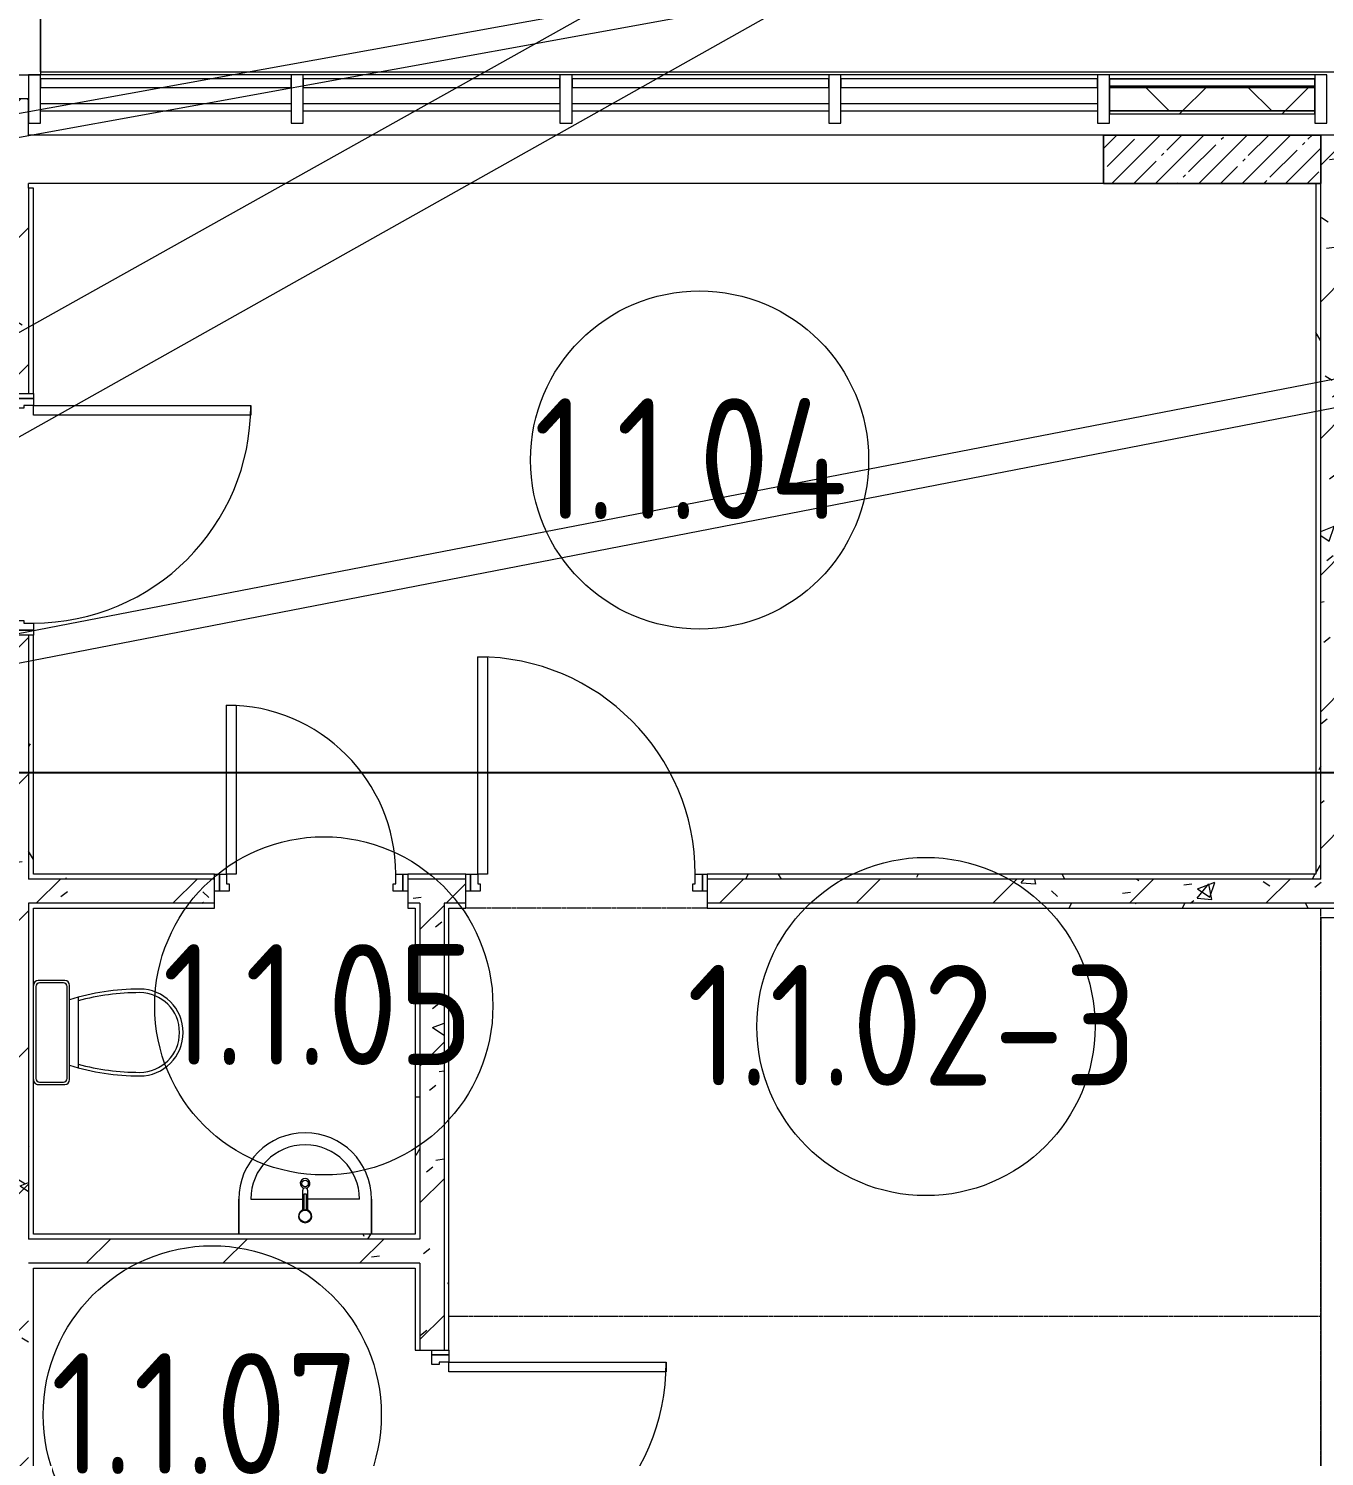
# Model space of a CAD drawing. Header units: millimetres. Extents: x -500089 to 1469082, y -290736 to 166440.
# Drawn here: x 1151754 to 1157119, y -57990 to -52079 of the extents above; entities that cross this region are included whole.
import ezdxf

# ---------------------------------------------------------------- set-up
doc = ezdxf.new("R2010")
doc.units = ezdxf.units.MM
doc.linetypes.add('ASVP_Штриховая_ш3 п1_5', pattern=[4.5, 3, -1.5])
for name, color, linetype, lineweight in [('Витраж', 7, 'Continuous', 0), ('Двери', 7, 'Continuous', 0), ('Линии', 7, 'Continuous', 0), ('Линии разделители', 7, 'ASVP_Штриховая_ш3 п1_5', 0), ('Марки помещений', 7, 'Continuous', 0), ('Несущие колонны', 7, 'Continuous', 0), ('Панели витража', 7, 'Continuous', 0), ('Перекрытие', 7, 'Continuous', 0), ('Сантехника', 7, 'Continuous', 0), ('Стены наружные', 7, 'Continuous', 0), ('Стены несущие', 7, 'Continuous', 0), ('Стены отделка', 7, 'Continuous', 0), ('Стены разрез', 7, 'Continuous', 0), ('Стены штриховка', 7, 'Continuous', 0), ('экспертиза ДУ пояснения', 6, 'Continuous', 0), ('экспертиза условные обозначения', 1, 'Continuous', 0)]:
    doc.layers.add(name, color=color, linetype=linetype, lineweight=lineweight)
doc.styles.add('GOST Common_1', font='', dxfattribs={"width": 0.9, "height": 700})
doc.styles.get('GOST Common_1').set_extended_font_data('GOST Common')
pattern_1 = [(0, (1111853.59, -73570.49), (812.8, 203.2), [67.056, -542.544, 67.056, -542.544, -3251.2]), (0, (1111853.59, -73570.49), (812.8, 203.2), [-1219.2, 67.056, -1152.144, 67.056, -542.544, -1422.4]), (0, (1111853.59, -73570.49), (812.8, 203.2), [-3048, 67.056, -339.344, 67.056, -948.944]), (120, (1112158.39, -73468.89), (-582.3764, 602.30545), [67.056, -542.544, 67.056, -542.544, -3251.2]), (120, (1112158.39, -73468.89), (-582.3764, 602.30545), [-1219.2, 67.056, -1152.144, 67.056, -542.544, -1422.4]), (120, (1112158.39, -73468.89), (-582.3764, 602.30545), [-3048, 67.056, -339.344, 67.056, -948.944]), (240, (1112259.99, -73062.49), (-230.4236, -805.50545), [67.056, -542.544, 67.056, -542.544, -3251.2]), (240, (1112259.99, -73062.49), (-230.4236, -805.50545), [-1219.2, 67.056, -1152.144, 67.056, -542.544, -1422.4]), (240, (1112259.99, -73062.49), (-230.4236, -805.50545), [-3048, 67.056, -339.344, 67.056, -948.944])]
pattern_2 = [(45, (1111853.6, -73570.5), (-282.8427, 282.8427), [])]
pattern_3 = [(50, (1111853.6, -73570.5), (728.7365, -63.756), [76.2, -838.2]), (355, (1111853.6, -73570.5), (-140.972, 764.228), [60.96, -670.56]), (100.451, (1111914.3, -73575.8), (587.77, 700.467), [64.76, -712.36]), (46.184, (1111853.6, -73367.3), (1084.316, -168.171), [114.3, -1257.3]), (96.636, (1111943.9, -73381.3), (949.61, 989.71), [97.14, -1068.54]), (351.184, (1111853.6, -73367.3), (949.62, 989.7), [91.44, -1005.84]), (21, (1111955.2, -73418.1), (606.458, -409.0606), [76.2, -838.2]), (326, (1111955.2, -73418.1), (247.208, 736.753), [60.96, -670.56]), (71.451, (1112005.7, -73452.2), (853.668, 327.685), [64.76, -712.36]), (37.5, (1111853.59, -73570.5), (12.3547, 338.2201), [33.528, -628.904, 33.528, -647.192, -673.1]), (37.5, (1111853.59, -73570.5), (12.3547, 338.2201), [-1343.152, 33.528, -639.572]), (7.5, (1111853.6, -73570.5), (267.279, 400.7221), [33.528, -354.584, 33.528, -613.664, -256.54]), (7.5, (1111853.6, -73570.5), (267.279, 400.7221), [-1035.304, 33.528, -223.012]), (327.5, (1111627.02, -73570.5), (542.3633, -22.9153), [33.528, -220.472, 33.528, -758.952, -1051.56]), (327.5, (1111627.02, -73570.5), (542.3633, -22.9153), [-1046.48, 33.528, -1018.032]), (317.5, (1111525.4, -73570.5), (592.517, 101.707), [33.528, -296.672, 33.528, -492.76, -746.76]), (317.5, (1111525.4, -73570.5), (592.517, 101.707), [-856.488, 33.528, -713.232])]

# ---------------------------------------------------------------- blocks, each defined once
blk = doc.blocks.new('Стены 4 - Стены 2-2655360-З Этаж 01')
at = {"layer": 'Стены разрез'}
for p, q in [((39050, 24300), (39950, 24300)), ((39050, 24300), (39050, 23380)), ((39950, 24300), (39950, 21300)), ((39050, 23380), (39080, 23380)), ((39050, 21300), (39050, 23360)), ((39050, 23360), (39080, 23360)), ((39080, 23380), (39080, 23360)), ((39050, 21300), (39950, 21300))]:
    blk.add_line(p, q, dxfattribs=at)
blk = doc.blocks.new('АР_СОШ_Верзилово_Фасады_rvt-2-З Этаж 01')
at = {"lineweight": 9}
blk.add_blockref('Стены 4 - Стены 2-2655360-З Этаж 01', (0, 0), dxfattribs=at)
blk = doc.blocks.new('ASVP_ДверьДеревянная_1 полотно - Входная_внутр_ 900х2000h_полотно_ Г Пр _850 в чистоте_-4213387-З Этаж 01')
at = {"layer": 'Двери', "lineweight": 18}
for p, q in [((-450, 970), (-410, 970)), ((-450, 70), (-450, 970)), ((-410, 970), (-410, 70)), ((-500, 70), (-480, 70)), ((-500, 0), (-500, 70)), ((-480, 70), (-450, 70)), ((-480, 0), (-480, 70)), ((-480, 70), (-480, 0)), ((-410, 70), (-450, 70)), ((-450, 70), (-450, 30)), ((450, 70), (480, 70)), ((450, 30), (450, 70)), ((480, 70), (480, 0)), ((480, 70), (500, 70)), ((480, 0), (480, 70)), ((500, 70), (500, 0)), ((-480, 0), (-500, 0)), ((-440, 0), (-480, 0)), ((-450, 30), (-440, 30)), ((-440, 30), (-440, 0)), ((440, 30), (450, 30)), ((440, 0), (440, 30)), ((480, 0), (440, 0)), ((500, 0), (480, 0))]:
    blk.add_line(p, q, dxfattribs=at)
at = {"layer": 'Двери'}
blk.add_arc((-450, 70), 900, 0, 90, dxfattribs=at)
blk = doc.blocks.new('ASVP_ДверьДеревянная_1 полотно - Входная_внутр_ 900х2000h_полотно_ Г Пр _850 в чистоте_-4213410-З Этаж 01')
at = {"layer": 'Двери', "lineweight": 18}
for p, q in [((-450, 970), (-410, 970)), ((-450, 70), (-450, 970)), ((-410, 970), (-410, 70)), ((-500, 70), (-480, 70)), ((-500, 0), (-500, 70)), ((-480, 70), (-450, 70)), ((-480, 0), (-480, 70)), ((-480, 70), (-480, 0)), ((-410, 70), (-450, 70)), ((-450, 70), (-450, 30)), ((450, 70), (480, 70)), ((450, 30), (450, 70)), ((480, 70), (480, 0)), ((480, 70), (500, 70)), ((480, 0), (480, 70)), ((500, 70), (500, 0)), ((-480, 0), (-500, 0)), ((-440, 0), (-480, 0)), ((-450, 30), (-440, 30)), ((-440, 30), (-440, 0)), ((440, 30), (450, 30)), ((440, 0), (440, 30)), ((480, 0), (440, 0)), ((500, 0), (480, 0))]:
    blk.add_line(p, q, dxfattribs=at)
at = {"layer": 'Двери'}
blk.add_arc((-450, 70), 900, 0, 90, dxfattribs=at)
blk = doc.blocks.new('ASVP_ДверьДеревянная_1 полотно - Санузел 700х2000h_полотно_ Г Пр _650 в чистоте_-4213424-З Этаж 01')
at = {"layer": 'Двери', "lineweight": 18}
for p, q in [((-350, 770), (-310, 770)), ((-350, 70), (-350, 770)), ((-310, 770), (-310, 70)), ((-400, 70), (-380, 70)), ((-400, 0), (-400, 70)), ((-380, 70), (-350, 70)), ((-380, 0), (-380, 70)), ((-380, 70), (-380, 0)), ((-310, 70), (-350, 70)), ((-350, 70), (-350, 30)), ((350, 70), (380, 70)), ((350, 30), (350, 70)), ((380, 70), (380, 0)), ((380, 70), (400, 70)), ((380, 0), (380, 70)), ((400, 70), (400, 0)), ((-380, 0), (-400, 0)), ((-340, 0), (-380, 0)), ((-350, 30), (-340, 30)), ((-340, 30), (-340, 0)), ((340, 30), (350, 30)), ((340, 0), (340, 30)), ((380, 0), (340, 0)), ((400, 0), (380, 0))]:
    blk.add_line(p, q, dxfattribs=at)
at = {"layer": 'Двери'}
blk.add_arc((-350, 70), 700, 0, 90, dxfattribs=at)
blk = doc.blocks.new('ASVP_2D_Раковина - Раковина 550х420-3413900-З Этаж 01')
at = {"layer": 'Сантехника'}
for p, q in [((-119.1, 170.6), (-119.1, 251.9)), ((-99.1, 251.9), (-99.1, 170.6)), ((-384.1, 215), (-384.1, 70)), ((-384.1, 70), (-384.1, 215)), ((-334.1, 215), (-119.1, 215)), ((-115.1, 236), (-115.1, 169.6)), ((-103.1, 236), (-115.1, 236)), ((-103.1, 169.6), (-103.1, 236)), ((115.9, 215), (-99.1, 215)), ((165.9, 70), (165.9, 215)), ((165.9, 215), (165.9, 70))]:
    blk.add_line(p, q, dxfattribs=at)
for centre, radius in [((-109.1, 280), 13.3), ((-109.1, 145), 24.5)]:
    blk.add_circle(centre, radius, dxfattribs=at)
for centre, radius, start, end in [((-109.1, 215), 275, 360, 180), ((-109.1, 215), 275, 360, 180), ((-109.1, 215), 225, 0, 180), ((-109.1, 280), 20, 284.14377, 255.85623), ((-109.1, 251.9), 10, 0, 180), ((-109.1, 145), 27.5, 102.60426, 77.39774), ((-109.1, 145), 25.3, 76.29328, 103.7089)]:
    blk.add_arc(centre, radius, start, end, dxfattribs=at)
blk = doc.blocks.new('ASVP_2D_Унитаз_Слив - Унитаз для взрослых-3413901-З Этаж 01')
at = {"layer": 'Сантехника'}
for p, q in [((-254.8, 255), (36.7, 255)), ((-324.1, 200), (-324.1, 90)), ((-314.1, 195), (-314.1, 95)), ((85.9, 220), (-304.1, 220)), ((80.9, 210), (-299.1, 210)), ((95.9, 95), (95.9, 195)), ((105.9, 90), (105.9, 200)), ((-299.1, 80), (80.9, 80))]:
    blk.add_line(p, q, dxfattribs=at)
for centre, radius, start, end in [((-109.1, 510), 180, 90, 180), ((-109.1, 510), 165, 90, 180), ((-109.1, 510), 180, 0, 90), ((-109.1, 510), 165, 0, 90), ((676.9, 510), 966, 180, 197.47018), ((691.9, 510), 966, 180, 195.30619), ((-910.1, 510), 966, 344.69381, 0), ((-895.1, 510), 966, 342.52982, 0), ((-304.1, 200), 20, 90, 180), ((-299.1, 195), 15, 90, 180), ((80.9, 195), 15, 360, 90), ((85.9, 200), 20, 360, 90), ((-304.1, 90), 20, 180, 270), ((-299.1, 95), 15, 180, 270), ((80.9, 95), 15, 270, 0), ((85.9, 90), 20, 270, 360)]:
    blk.add_arc(centre, radius, start, end, dxfattribs=at)
blk = doc.blocks.new('ADSK_КолоннаЖБ_Прямоугольная - 200x900 мм-V303-З Этаж 01')
at = {"layer": 'Несущие колонны'}
h = blk.add_hatch(dxfattribs=at)
h.set_pattern_fill('FP_90', color=256, style=0, pattern_type=2)
h.set_pattern_definition([(45, (-44800, -20950), (-89.80256, 89.80256), []), (45, (-44710.2, -20950), (-89.80256, 89.80256), [158.75, -31.75, 13.411, -18.339])])
h.paths.add_polyline_path([(-450, -100), (450, -100), (450, 100), (-450, 100)], flags=0)
at = {"layer": 'Несущие колонны', "lineweight": 18}
for p, q in [((-450, -100), (-450, 100)), ((-450, 100), (450, 100)), ((450, 100), (-450, 100)), ((-450, 100), (-450, -100)), ((450, 100), (450, -100)), ((450, -100), (450, 100)), ((450, -100), (-450, -100)), ((-450, -100), (450, -100))]:
    blk.add_line(p, q, dxfattribs=at)
blk = doc.blocks.new('Прямоугольный импост - 50х200 мм Серый-3660483-З Этаж 01')
at = {"layer": 'Витраж', "lineweight": 18}
for p, q in [((0, 165), (-50, 165)), ((-50, 165), (-50, -35)), ((0, -35), (0, 165)), ((-50, -35), (0, -35))]:
    blk.add_line(p, q, dxfattribs=at)
blk = doc.blocks.new('Прямоугольный импост - 50х200 мм Серый-V395-З Этаж 01')
at = {"layer": 'Витраж', "lineweight": 18}
for p, q in [((-25, 165), (25, 165)), ((-25, -35), (-25, 165)), ((25, 165), (25, -35)), ((25, -35), (-25, -35))]:
    blk.add_line(p, q, dxfattribs=at)
blk = doc.blocks.new('Прямоугольный импост - 50х120 мм Серый-4343545-З Этаж 01')
at = {"layer": 'Витраж'}
for p, q in [((40987.5, 21300), (39950, 21300)), ((40987.5, 21180), (39950, 21180))]:
    blk.add_line(p, q, dxfattribs=at)
blk = doc.blocks.new('Прямоугольный импост - 50х120 мм Серый-4343546-З Этаж 01')
at = {"layer": 'Витраж'}
for p, q in [((42100, 21300), (41037.5, 21300)), ((42100, 21180), (41037.5, 21180))]:
    blk.add_line(p, q, dxfattribs=at)
blk = doc.blocks.new('Прямоугольный импост - 50х120 мм Серый-3586399-З Этаж 01')
at = {"layer": 'Витраж'}
blk.add_line((45225, 21300), (44375, 21300), dxfattribs=at)
blk = doc.blocks.new('Системная панель - ASVP_Cтеклопакет Двухкамерный_36 мм-4343549-З Этаж 01')
at = {"layer": 'Панели витража', "lineweight": 18}
for p, q in [((518.7, 18), (-518.7, 18)), ((-518.7, 18), (-518.7, -18)), ((518.7, -18), (518.7, 18)), ((-518.7, -18), (518.7, -18))]:
    blk.add_line(p, q, dxfattribs=at)
blk = doc.blocks.new('Системная панель - ASVP_Cтеклопакет Двухкамерный_36 мм-4343550-З Этаж 01')
at = {"layer": 'Панели витража', "lineweight": 18}
for p, q in [((531.25, 18), (-531.25, 18)), ((-531.25, 18), (-531.25, -18)), ((531.25, -18), (531.25, 18)), ((-531.25, -18), (531.25, -18))]:
    blk.add_line(p, q, dxfattribs=at)
blk = doc.blocks.new('M_Glazed Pane_Stemalit_Minvata - Непрозрачное с минватой _пожрассечка_ 38-4343481-З Этаж 01')
at = {"layer": 'Панели витража'}
h = blk.add_hatch(dxfattribs=at)
h.set_pattern_fill('FP_227', color=256, style=0, pattern_type=2)
h.set_pattern_definition([(45, (-44800, -21265), (-212.132, 212.132), []), (135, (-44800, -21265), (-212.132, -212.132), [])])
h.paths.add_polyline_path([(142.7, -115), (425, -115), (425, -18), (-425, -18), (-425, -115)], flags=0)
h = blk.add_hatch(dxfattribs=at)
h.set_pattern_fill('FP_226', color=256, style=0, pattern_type=2)
h.set_pattern_definition([(45, (-44800, -21265), (-212.132, 212.132), [])])
h.paths.add_polyline_path([(-425, -127.5), (425, -127.5), (425, -115), (-425, -115)], flags=0)
for p, q in [((-425, 18), (425, 18)), ((425, 18), (-425, 18)), ((-425, 18), (-425, -13)), ((425, -13), (425, 18)), ((425, -13), (-425, -13)), ((-425, -13), (-425, -18)), ((-425, -13), (425, -13)), ((-425, -18), (425, -18)), ((425, -18), (425, -13))]:
    blk.add_line(p, q, dxfattribs=at)
at = {"layer": 'Панели витража', "lineweight": 18}
for p, q in [((425, -18), (-425, -18)), ((-425, -18), (-425, -115)), ((425, -115), (425, -18)), ((425, -115), (-425, -115)), ((-425, -115), (-425, -127.5)), ((-425, -115), (425, -115)), ((425, -127.5), (425, -115)), ((-425, -127.5), (425, -127.5))]:
    blk.add_line(p, q, dxfattribs=at)
blk = doc.blocks.new('ASVP_Марка_Помещение_ОдноЗначение - Номер-684784-З Этаж 01')
at = {"layer": 'Марки помещений'}
blk.add_circle((0, 0), 3.5, dxfattribs=at)

msp = doc.modelspace()

# ---------------------------------------------------------------- hatches: boundary and pattern name
at = {"layer": 'Стены штриховка'}
h = msp.add_hatch(dxfattribs=at)
h.set_pattern_fill('FP_32', color=256, style=0, pattern_type=2)
h.set_pattern_definition([(45, (1111853.59, -73570.49), (-141.42136, 141.42136), []), (135, (1111853.59, -73570.49), (-141.42136, -141.42136), [])])
h.paths.add_polyline_path([(1112403.585, -52520.488), (1121153.585, -52520.488), (1121153.585, -52370.488), (1112403.585, -52370.488), (1112403.585, -52516.592)], flags=0)
h.paths.add_polyline_path([(1166803.966, -52520.488), (1167353.585, -52520.488), (1167353.585, -52370.488), (1166353.585, -52370.488), (1166353.585, -52520.488), (1166703.585, -52520.488)], flags=0)
h.paths.add_polyline_path([(1131253.585, -52520.488), (1131253.585, -52370.488), (1130353.585, -52370.488), (1130353.585, -52520.488), (1131103.585, -52520.488)], flags=0)
h.paths.add_polyline_path([(1134603.585, -52520.488), (1138353.585, -52520.488), (1138353.585, -52370.488), (1134603.585, -52370.488), (1134603.585, -52514.606)], flags=0)
h.paths.add_polyline_path([(1165753.585, -52520.488), (1165753.585, -52370.488), (1165253.585, -52370.488), (1165253.585, -52520.488), (1165691.992, -52520.488)], flags=0)
h.paths.add_polyline_path([(1148253.585, -52520.488), (1151753.585, -52520.488), (1151753.585, -52370.488), (1148253.585, -52370.488), (1148253.585, -52420.488)], flags=0)
h.paths.add_polyline_path([(1164653.585, -52520.488), (1164653.585, -52370.488), (1164153.585, -52370.488), (1164153.585, -52520.488), (1164580.018, -52520.488)], flags=0)
h.paths.add_polyline_path([(1161552.335, -52520.488), (1162603.585, -52520.488), (1162603.585, -52370.488), (1161552.335, -52370.488), (1161552.335, -52420.488)], flags=0)
h = msp.add_hatch(dxfattribs=at)
h.set_pattern_fill('FP_201', color=256, style=0, pattern_type=2)
h.set_pattern_definition(pattern_2)
h.paths.add_polyline_path([(1157103.585, -55600.488), (1157203.585, -55600.488), (1157203.585, -52520.488), (1157103.585, -52520.488), (1157103.585, -55580.488)], flags=0)
h = msp.add_hatch(dxfattribs=at)
h.set_pattern_fill('FP_31', color=256, style=0, pattern_type=2)
h.set_pattern_definition(pattern_3)
h.paths.add_polyline_path([(1157103.585, -55600.488), (1157203.585, -55600.488), (1157203.585, -52520.488), (1157103.585, -52520.488), (1157103.585, -55580.488)], flags=0)
h = msp.add_hatch(dxfattribs=at)
h.set_pattern_fill('FP_201', color=256, style=0, pattern_type=2)
h.set_pattern_definition(pattern_2)
h.paths.add_polyline_path([(1151753.585, -58040.488), (1151753.585, -54590.488), (1151653.585, -54590.488), (1151653.585, -58040.488)], flags=0)
h.paths.add_polyline_path([(1151653.585, -53590.488), (1151753.585, -53590.488), (1151753.585, -52720.488), (1151653.585, -52720.488), (1151653.585, -52740.488)], flags=0)
h = msp.add_hatch(dxfattribs=at)
h.set_pattern_fill('FP_31', color=256, style=0, pattern_type=2)
h.set_pattern_definition(pattern_3)
h.paths.add_polyline_path([(1151753.585, -58040.488), (1151753.585, -54590.488), (1151653.585, -54590.488), (1151653.585, -58040.488)], flags=0)
h.paths.add_polyline_path([(1151653.585, -53590.488), (1151753.585, -53590.488), (1151753.585, -52720.488), (1151653.585, -52720.488), (1151653.585, -52740.488)], flags=0)
h = msp.add_hatch(dxfattribs=at)
h.set_pattern_fill('FP_174', color=256, style=0, pattern_type=2)
h.set_pattern_definition(pattern_1)
h.paths.add_polyline_path([(1157083.585, -55580.488), (1157103.585, -55580.488), (1157103.585, -52720.488), (1157083.585, -52720.488), (1157083.585, -55569.211)], flags=0)
h = msp.add_hatch(dxfattribs=at)
h.set_pattern_fill('FP_174', color=256, style=0, pattern_type=2)
h.set_pattern_definition(pattern_1)
h.paths.add_polyline_path([(1151773.585, -58060.488), (1151773.585, -57190.488), (1151753.585, -57190.488), (1151753.585, -58060.488)], flags=0)
h.paths.add_polyline_path([(1151773.585, -57090.488), (1151773.585, -55700.488), (1151753.585, -55700.488), (1151753.585, -57090.488), (1151766.919, -57090.488)], flags=0)
h.paths.add_polyline_path([(1151753.585, -55600.488), (1151773.585, -55600.488), (1151773.585, -54590.488), (1151753.585, -54590.488), (1151753.585, -55569.211)], flags=0)
h.paths.add_polyline_path([(1151753.585, -53590.488), (1151773.585, -53590.488), (1151773.585, -52740.488), (1151753.585, -52740.488)], flags=0)
h = msp.add_hatch(dxfattribs=at)
h.set_pattern_fill('FP_201', color=256, style=0, pattern_type=2)
h.set_pattern_definition(pattern_2)
h.paths.add_polyline_path([(1157553.585, -55700.488), (1157553.585, -55600.488), (1154563.585, -55600.488), (1154563.585, -55700.488), (1157203.585, -55700.488)], flags=0)
h.paths.add_polyline_path([(1151753.585, -55700.488), (1152523.585, -55700.488), (1152523.585, -55600.488), (1151753.585, -55600.488)], flags=0)
h.paths.add_polyline_path([(1153323.585, -55700.488), (1153563.585, -55700.488), (1153563.585, -55600.488), (1153323.585, -55600.488), (1153323.585, -55650.488)], flags=0)
h.paths.add_polyline_path([(1159020.203, -55700.488), (1159353.585, -55700.488), (1159353.585, -55600.488), (1159003.585, -55600.488), (1159003.585, -55700.488)], flags=0)
h = msp.add_hatch(dxfattribs=at)
h.set_pattern_fill('FP_31', color=256, style=0, pattern_type=2)
h.set_pattern_definition(pattern_3)
h.paths.add_polyline_path([(1157553.585, -55700.488), (1157553.585, -55600.488), (1154563.585, -55600.488), (1154563.585, -55700.488), (1157203.585, -55700.488)], flags=0)
h.paths.add_polyline_path([(1151753.585, -55700.488), (1152523.585, -55700.488), (1152523.585, -55600.488), (1151753.585, -55600.488)], flags=0)
h.paths.add_polyline_path([(1153323.585, -55700.488), (1153563.585, -55700.488), (1153563.585, -55600.488), (1153323.585, -55600.488), (1153323.585, -55650.488)], flags=0)
h.paths.add_polyline_path([(1159020.203, -55700.488), (1159353.585, -55700.488), (1159353.585, -55600.488), (1159003.585, -55600.488), (1159003.585, -55700.488)], flags=0)
h = msp.add_hatch(dxfattribs=at)
h.set_pattern_fill('FP_174', color=256, style=0, pattern_type=2)
h.set_pattern_definition(pattern_1)
h.paths.add_polyline_path([(1159333.585, -55600.488), (1159253.585, -55580.488), (1159003.585, -55580.488), (1159003.585, -55600.488), (1159253.585, -55600.488)], flags=0)
h.paths.add_polyline_path([(1151773.585, -55600.488), (1152523.585, -55600.488), (1152523.585, -55580.488), (1151773.585, -55580.488)], flags=0)
h.paths.add_polyline_path([(1153323.585, -55600.488), (1153563.585, -55600.488), (1153563.585, -55580.488), (1153323.585, -55580.488)], flags=0)
h.paths.add_polyline_path([(1157223.585, -55600.488), (1157553.585, -55600.488), (1157553.585, -55580.488), (1157203.585, -55580.488), (1157203.585, -55600.488)], flags=0)
h.paths.add_polyline_path([(1154563.585, -55600.488), (1157103.585, -55600.488), (1157103.585, -55580.488), (1154563.585, -55580.488)], flags=0)
h = msp.add_hatch(dxfattribs=at)
h.set_pattern_fill('FP_174', color=256, style=0, pattern_type=2)
h.set_pattern_definition(pattern_1)
h.paths.add_polyline_path([(1151773.585, -55720.488), (1152523.585, -55720.488), (1152523.585, -55700.488), (1151773.585, -55700.488)], flags=0)
h.paths.add_polyline_path([(1159333.585, -55720.488), (1159333.585, -55700.488), (1159003.585, -55700.488), (1159003.585, -55720.488), (1159178.294, -55720.488)], flags=0)
h.paths.add_polyline_path([(1153323.585, -55720.488), (1153373.585, -55720.488), (1153373.585, -55700.488), (1153323.585, -55700.488)], flags=0)
h.paths.add_polyline_path([(1157203.585, -55720.488), (1157553.585, -55720.488), (1157553.585, -55700.488), (1154563.585, -55700.488), (1154563.585, -55720.488), (1157103.585, -55720.488)], flags=0)
h.paths.add_polyline_path([(1153563.585, -55720.488), (1153563.585, -55700.488), (1153473.585, -55700.488), (1153473.585, -55720.488), (1153493.585, -55720.488)], flags=0)
h = msp.add_hatch(dxfattribs=at)
h.set_pattern_fill('FP_174', color=256, style=0, pattern_type=2)
h.set_pattern_definition(pattern_1)
h.paths.add_polyline_path([(1153353.585, -61320.488), (1153373.585, -61320.488), (1153373.585, -59900.488), (1153353.585, -59900.488), (1153353.585, -60050.488)], flags=0)
h.paths.add_polyline_path([(1153373.585, -59800.488), (1153373.585, -58550.488), (1153353.585, -58550.488), (1153353.585, -59800.488)], flags=0)
h.paths.add_polyline_path([(1153373.585, -57550.488), (1153373.585, -57190.488), (1153353.585, -57190.488), (1153353.585, -57550.488)], flags=0)
h.paths.add_polyline_path([(1153373.585, -57090.488), (1153373.585, -55720.488), (1153353.585, -55720.488), (1153353.585, -57090.488)], flags=0)
h = msp.add_hatch(dxfattribs=at)
h.set_pattern_fill('FP_201', color=256, style=0, pattern_type=2)
h.set_pattern_definition(pattern_2)
h.paths.add_polyline_path([(1153473.585, -61340.488), (1153473.585, -58550.488), (1153373.585, -58550.488), (1153373.585, -61340.488)], flags=0)
h.paths.add_polyline_path([(1153473.585, -57550.488), (1153473.585, -55700.488), (1153373.585, -55700.488), (1153373.585, -57550.488), (1153423.585, -57550.488)], flags=0)
h = msp.add_hatch(dxfattribs=at)
h.set_pattern_fill('FP_31', color=256, style=0, pattern_type=2)
h.set_pattern_definition(pattern_3)
h.paths.add_polyline_path([(1153473.585, -61340.488), (1153473.585, -58550.488), (1153373.585, -58550.488), (1153373.585, -61340.488)], flags=0)
h.paths.add_polyline_path([(1153473.585, -57550.488), (1153473.585, -55700.488), (1153373.585, -55700.488), (1153373.585, -57550.488), (1153423.585, -57550.488)], flags=0)
h = msp.add_hatch(dxfattribs=at)
h.set_pattern_fill('FP_174', color=256, style=0, pattern_type=2)
h.set_pattern_definition(pattern_1)
h.paths.add_polyline_path([(1153473.585, -61440.488), (1153493.585, -61440.488), (1153493.585, -58550.488), (1153473.585, -58550.488), (1153473.585, -61340.488)], flags=0)
h.paths.add_polyline_path([(1153493.585, -57550.488), (1153493.585, -55720.488), (1153473.585, -55720.488), (1153473.585, -57550.488)], flags=0)
h = msp.add_hatch(dxfattribs=at)
h.set_pattern_fill('FP_201', color=256, style=0, pattern_type=2)
h.set_pattern_definition(pattern_2)
h.paths.add_polyline_path([(1152348.413, -57190.488), (1153373.585, -57190.488), (1153373.585, -57090.488), (1151753.585, -57090.488), (1151753.585, -57190.488), (1151773.585, -57190.488)], flags=0)
h = msp.add_hatch(dxfattribs=at)
h.set_pattern_fill('FP_31', color=256, style=0, pattern_type=2)
h.set_pattern_definition(pattern_3)
h.paths.add_polyline_path([(1152348.413, -57190.488), (1153373.585, -57190.488), (1153373.585, -57090.488), (1151753.585, -57090.488), (1151753.585, -57190.488), (1151773.585, -57190.488)], flags=0)
h = msp.add_hatch(dxfattribs=at)
h.set_pattern_fill('FP_174', color=256, style=0, pattern_type=2)
h.set_pattern_definition(pattern_1)
h.paths.add_polyline_path([(1152348.413, -57090.488), (1153353.585, -57090.488), (1153353.585, -57070.488), (1151773.585, -57070.488), (1151773.585, -57090.488)], flags=0)
at = {"layer": 'экспертиза условные обозначения'}
h = msp.add_hatch(dxfattribs=at)
h.set_pattern_fill('GRASS', color=6, scale=24)
h.set_pattern_definition([(90, (1077209.23, -303341.8), (-431.0523, 431.0523), [114.3, -747.8046]), (45, (1077209.2, -303341.8), (-431.0523, 431.0523), [114.3, -495.3]), (135, (1077209.2, -303341.8), (-431.0523, -431.0523), [114.3, -495.3])])
h.paths.add_polyline_path([(1157373.585, -71650.488), (1159333.585, -71650.488), (1159333.585, -55760.488), (1157103.585, -55760.488), (1157103.585, -60240.488), (1153463.585, -60240.488), (1153463.585, -61460.488), (1149123.585, -61460.488), (1149123.585, -73770.488), (1154683.585, -73770.488), (1154683.585, -66250.488), (1157373.585, -66250.488)])

# ---------------------------------------------------------------- linework, layer by layer
at = {"color": 4}
msp.add_lwpolyline([(1148406.389, -61918.488), (1157618.585, -61918.488), (1157618.585, -55160.488), (1148406.389, -55160.488)], close=True, dxfattribs=at)
at = {"layer": 'Линии'}
for q in [(1151803.585, -49270.488), (1167089.585, -52257.988)]:
    msp.add_line((1151803.585, -52257.988), q, dxfattribs=at)
at = {"layer": 'Линии разделители', "color": 7}
for p, q in [((1154563.585, -55720.488), (1153563.585, -55720.488)), ((1157103.585, -57410.488), (1157103.585, -55720.488)), ((1157103.585, -57410.488), (1153493.585, -57410.488)), ((1157103.585, -60000.488), (1157103.585, -57410.488))]:
    msp.add_line(p, q, dxfattribs=at)
at = {"layer": 'Перекрытие'}
msp.add_line((1156203.585, -52720.488), (1151753.585, -52720.488), dxfattribs=at)
at = {"layer": 'Стены наружные'}
for p, q in [((1151803.585, -52420.488), (1152841.085, -52420.488)), ((1152891.085, -52420.488), (1153953.585, -52420.488)), ((1154003.585, -52420.488), (1155066.085, -52420.488)), ((1155116.085, -52420.488), (1156178.585, -52420.488)), ((1156203.585, -52520.488), (1151753.585, -52520.488))]:
    msp.add_line(p, q, dxfattribs=at)
at = {"layer": 'Стены несущие'}
for p, q in [((1157203.585, -52520.488), (1157103.585, -52520.488)), ((1157103.585, -55600.488), (1157103.585, -52720.488)), ((1151753.585, -52740.488), (1151753.585, -53590.488)), ((1151753.585, -54590.488), (1151753.585, -55600.488)), ((1152523.585, -55600.488), (1151753.585, -55600.488)), ((1153563.585, -55600.488), (1153323.585, -55600.488)), ((1157103.585, -55600.488), (1154563.585, -55600.488)), ((1152523.585, -55700.488), (1152523.585, -55650.488)), ((1153323.585, -55650.488), (1153323.585, -55700.488)), ((1153563.585, -55700.488), (1153563.585, -55650.488)), ((1154563.585, -55650.488), (1154563.585, -55700.488)), ((1151753.585, -55700.488), (1151753.585, -57090.488)), ((1152523.585, -55700.488), (1151753.585, -55700.488)), ((1153373.585, -55700.488), (1153323.585, -55700.488)), ((1153373.585, -55700.488), (1153373.585, -57090.488)), ((1153473.585, -55700.488), (1153473.585, -57550.488)), ((1153563.585, -55700.488), (1153473.585, -55700.488)), ((1157553.585, -55700.488), (1154563.585, -55700.488)), ((1153373.585, -57090.488), (1151753.585, -57090.488)), ((1153373.585, -57190.488), (1151753.585, -57190.488)), ((1153373.585, -57190.488), (1153373.585, -57550.488)), ((1153373.585, -57550.488), (1153423.585, -57550.488))]:
    msp.add_line(p, q, dxfattribs=at)
at = {"layer": 'Стены отделка'}
for p, q in [((1151753.585, -52370.488), (1148253.585, -52370.488)), ((1151753.585, -52520.488), (1151753.585, -52370.488)), ((1151753.585, -52740.488), (1151753.585, -52720.488)), ((1157083.585, -52720.488), (1157083.585, -55580.488)), ((1151773.585, -52740.488), (1151753.585, -52740.488)), ((1151773.585, -53590.488), (1151773.585, -52740.488)), ((1151773.585, -55580.488), (1151773.585, -54590.488)), ((1152523.585, -55580.488), (1151773.585, -55580.488)), ((1153563.585, -55580.488), (1153323.585, -55580.488)), ((1157083.585, -55580.488), (1154563.585, -55580.488)), ((1151773.585, -57070.488), (1151773.585, -55720.488)), ((1151773.585, -55720.488), (1152523.585, -55720.488)), ((1152523.585, -55720.488), (1152523.585, -55700.488)), ((1153323.585, -55700.488), (1153323.585, -55720.488)), ((1153323.585, -55720.488), (1153353.585, -55720.488)), ((1153353.585, -55720.488), (1153353.585, -57070.488)), ((1153493.585, -57550.488), (1153493.585, -55720.488)), ((1153493.585, -55720.488), (1153563.585, -55720.488)), ((1153563.585, -55720.488), (1153563.585, -55700.488)), ((1154563.585, -55700.488), (1154563.585, -55720.488)), ((1154563.585, -55720.488), (1157553.585, -55720.488)), ((1153353.585, -57070.488), (1151773.585, -57070.488)), ((1151773.585, -57210.488), (1153353.585, -57210.488)), ((1151773.585, -59780.488), (1151773.585, -57210.488)), ((1153353.585, -57210.488), (1153353.585, -57550.488)), ((1153353.585, -57550.488), (1153373.585, -57550.488))]:
    msp.add_line(p, q, dxfattribs=at)
at = {"layer": 'экспертиза ДУ пояснения'}
for p, q in [((1136153.219, -62046.632), (1328250.608, 45463.519)), ((1328250.608, 45463.519), (1137077.022, -61998.548)), ((1117280.953, -58661.833), (1326068.788, -20876.663)), ((1326068.788, -20876.663), (1118204.756, -58613.748)), ((1141545.255, -56548.635), (1326068.788, -20876.663)), ((1326068.788, -20876.663), (1142469.058, -56500.551))]:
    msp.add_line(p, q, dxfattribs=at)
at = {"layer": 'экспертиза условные обозначения', "color": 6}
msp.add_lwpolyline([(1157373.585, -71650.488), (1159333.585, -71650.488), (1159333.585, -55760.488), (1157103.585, -55760.488), (1157103.585, -60240.488), (1153463.585, -60240.488), (1153463.585, -61460.488), (1149123.585, -61460.488), (1149123.585, -73770.488), (1154683.585, -73770.488), (1154683.585, -66250.488), (1157373.585, -66250.488), (1157373.585, -71650.488)], dxfattribs=at)

# ---------------------------------------------------------------- block references
msp.add_blockref('АР_СОШ_Верзилово_Фасады_rvt-2-З Этаж 01', (1111853.585, -73570.488))
at = {"layer": 'Витраж', "rotation": 180}
msp.add_blockref('Прямоугольный импост - 50х200 мм Серый-3660483-З Этаж 01', (1151753.585, -52305.488), dxfattribs=at)
at = {"layer": 'Витраж'}
for name, p in [('Прямоугольный импост - 50х120 мм Серый-4343545-З Этаж 01', (1111853.585, -73570.488)), ('Прямоугольный импост - 50х120 мм Серый-4343546-З Этаж 01', (1111853.585, -73570.488)), ('Прямоугольный импост - 50х120 мм Серый-4343546-З Этаж 01', (1112966.085, -73570.488)), ('Прямоугольный импост - 50х120 мм Серый-4343546-З Этаж 01', (1114078.585, -73570.488)), ('Прямоугольный импост - 50х120 мм Серый-3586399-З Этаж 01', (1111853.585, -73570.488))]:
    msp.add_blockref(name, p, dxfattribs=at)
at = {"layer": 'Витраж', "extrusion": (0, 0, -1), "rotation": 180}
for p in [(-1152866.085, -52305.488), (-1153978.585, -52305.488), (-1155091.085, -52305.488), (-1156203.585, -52305.488), (-1157103.585, -52305.488)]:
    msp.add_blockref('Прямоугольный импост - 50х200 мм Серый-V395-З Этаж 01', p, dxfattribs=at)
at = {"layer": 'Двери', "rotation": 269.9999999999999}
for p in [(1151703.585, -54090.488), (1153423.585, -58050.488)]:
    msp.add_blockref('ASVP_ДверьДеревянная_1 полотно - Входная_внутр_ 900х2000h_полотно_ Г Пр _850 в чистоте_-4213410-З Этаж 01', p, dxfattribs=at)
at = {"layer": 'Двери'}
for name, p in [('ASVP_ДверьДеревянная_1 полотно - Входная_внутр_ 900х2000h_полотно_ Г Пр _850 в чистоте_-4213387-З Этаж 01', (1154063.585, -55650.488)), ('ASVP_ДверьДеревянная_1 полотно - Санузел 700х2000h_полотно_ Г Пр _650 в чистоте_-4213424-З Этаж 01', (1152923.585, -55650.488))]:
    msp.add_blockref(name, p, dxfattribs=at)
at = {"layer": 'Марки помещений', "xscale": 199.9999999999999, "yscale": 199.9999999999999, "zscale": 199.9999999999999}
for p in [(1154531.625, -53865.51), (1152975.894, -56125.221), (1155468.77, -56210.738), (1152513.974, -57818.363)]:
    msp.add_blockref('ASVP_Марка_Помещение_ОдноЗначение - Номер-684784-З Этаж 01', p, dxfattribs=at)
at = {"layer": 'Несущие колонны'}
msp.add_blockref('ADSK_КолоннаЖБ_Прямоугольная - 200x900 мм-V303-З Этаж 01', (1156653.585, -52620.488), dxfattribs=at)
at = {"layer": 'Панели витража'}
for name, p in [('Системная панель - ASVP_Cтеклопакет Двухкамерный_36 мм-4343549-З Этаж 01', (1152322.335, -52305.488)), ('Системная панель - ASVP_Cтеклопакет Двухкамерный_36 мм-4343550-З Этаж 01', (1153422.335, -52305.488)), ('Системная панель - ASVP_Cтеклопакет Двухкамерный_36 мм-4343550-З Этаж 01', (1154534.835, -52305.488)), ('Системная панель - ASVP_Cтеклопакет Двухкамерный_36 мм-4343550-З Этаж 01', (1155647.335, -52305.488)), ('M_Glazed Pane_Stemalit_Minvata - Непрозрачное с минватой _пожрассечка_ 38-4343481-З Этаж 01', (1156653.585, -52305.488))]:
    msp.add_blockref(name, p, dxfattribs=at)
at = {"layer": 'Сантехника', "rotation": 269.9999999999999}
msp.add_blockref('ASVP_2D_Унитаз_Слив - Унитаз для взрослых-3413901-З Этаж 01', (1151703.585, -56344.563), dxfattribs=at)
at = {"layer": 'Сантехника'}
msp.add_blockref('ASVP_2D_Раковина - Раковина 550х420-3413900-З Этаж 01', (1153007.66, -57140.488), dxfattribs=at)

# ---------------------------------------------------------------- texts
at = {"layer": 'Марки помещений', "char_height": 500, "attachment_point": 1, "style": 'GOST Common_1'}
for s, insert, width in [('1.1.04', (1153844.911, -53610.06), 1688.35387), ('1.1.05', (1152307.18, -55869.771), 1645.06275), ('1.1.02-3', (1154478.755, -55955.287), 2424.303), ('1.1.07', (1151845.26, -57562.912), 1645.06275)]:
    msp.add_mtext(s, dxfattribs=dict(at, insert=insert, width=width))

doc.saveas('drawing.dxf')
